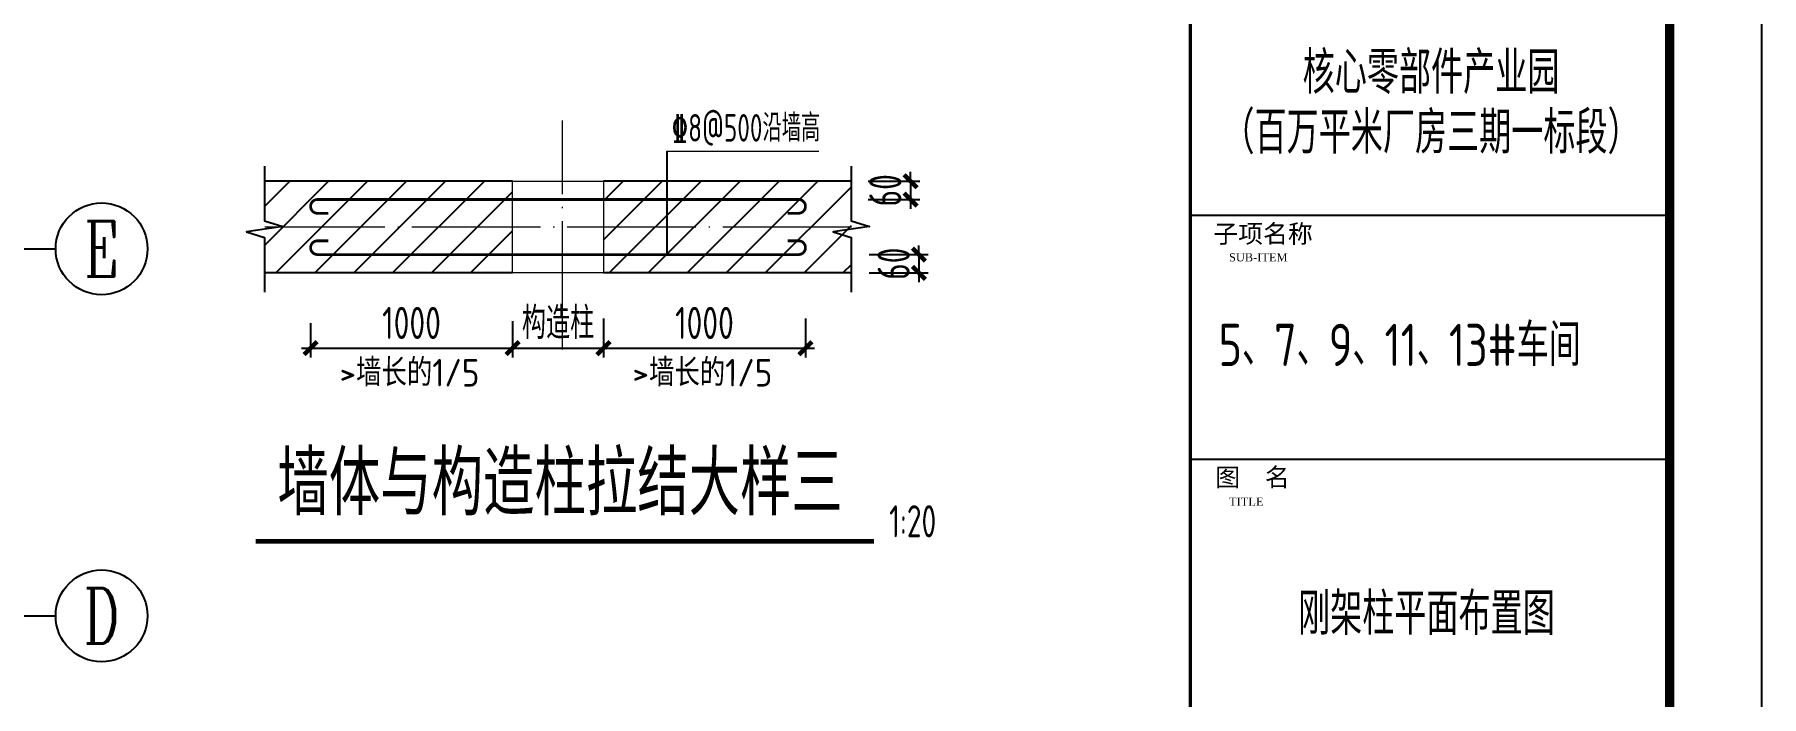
# Model space of a CAD drawing. Extents: x -2746917 to -971774, y -3334247 to -3250358.
# Drawn here: x -2124772 to -2105960, y -3302417 to -3295203 of the extents above; entities that cross this region are included whole.
import ezdxf
from ezdxf.enums import TextEntityAlignment as Align

# ---------------------------------------------------------------- set-up
doc = ezdxf.new("R2010")
doc.units = 0
doc.header["$LTSCALE"] = 1000
doc.header["$MEASUREMENT"] = 0
doc.header["$PDMODE"] = 35
doc.linetypes.add('DOTE', pattern=[2.42, 2, -0.2, 0.02, -0.2])
doc.layers.get('0').update_dxf_attribs({"linetype": 'CONTINUOUS'})
doc.layers.get('Defpoints').update_dxf_attribs({"linetype": 'CONTINUOUS'})
for name, color, linetype in [('AXIS', 253, 'DOTE'), ('COLU', 7, 'CONTINUOUS'), ('DIM', 3, 'CONTINUOUS'), ('HATCH', 254, 'CONTINUOUS'), ('NUM', 7, 'CONTINUOUS'), ('PUB_TEXT', 7, 'CONTINUOUS'), ('PUB_TITLE', 4, 'CONTINUOUS'), ('REIN', 1, 'CONTINUOUS'), ('TEXT', 7, 'CONTINUOUS'), ('THIN', 7, 'CONTINUOUS'), ('WIN', 3, 'CONTINUOUS')]:
    doc.layers.add(name, color=color, linetype=linetype)
doc.layers.add('yichutu', color=7, linetype='CONTINUOUS', true_color=0xffffff, plot=False)
doc.styles.add('GHF', font='times.ttf')
doc.styles.add('hztxt', font='tssdeng.shx', dxfattribs={"width": 0.8, "bigfont": 'tssdchn.shx'})
doc.styles.add('STYLE1', font='simhei.ttf', dxfattribs={"width": 0.8})
doc.styles.add('TSSD_Axis', font='Complex.shx', dxfattribs={"width": 0.7, "bigfont": 'hztxt.shx'})
doc.styles.add('TSSD_Dimension', font='tssdeng.shx', dxfattribs={"width": 0.75, "bigfont": 'Hztxt.shx'})
doc.styles.add('TSSD_Label', font='tssdeng.shx', dxfattribs={"width": 0.75, "bigfont": 'hztxt.shx'})
doc.styles.add('TSSD_Rein', font='Tssdeng.shx', dxfattribs={"width": 0.75, "bigfont": 'hztxt.shx'})
doc.dimstyles.new('TSSD_30_100', dxfattribs={"dimtxt": 350, "dimasz": 100, "dimexe": 100, "dimexo": 250, "dimgap": 100, "dimtad": 1, "dimdec": 0, "dimlfac": 0.3, "dimzin": 0, "dimdsep": 46, "dimtxsty": 'TSSD_Dimension', "dimblk": 'ARCHTICK', "dimcen": 0, "dimdle": 100, "dimclrt": 7, "dimadec": 0, "dimazin": 0, "dimtfac": 1, "dimtdec": 0, "dimtix": 1, "dimtmove": 2, "dimatfit": 3, "dimfxl": 1, "dimtolj": 1, "dimtzin": 0, "dimarcsym": 0})
doc.dimstyles.new('TSSD_50_100', dxfattribs={"dimtxt": 350, "dimasz": 100, "dimexe": 100, "dimexo": 250, "dimgap": 100, "dimtad": 1, "dimdec": 0, "dimlfac": 0.5, "dimzin": 0, "dimdsep": 46, "dimtxsty": 'TSSD_Dimension', "dimblk": 'ARCHTICK', "dimcen": 0, "dimdle": 100, "dimclrt": 7, "dimadec": 0, "dimazin": 0, "dimtfac": 1, "dimtdec": 0, "dimtix": 1, "dimtmove": 2, "dimatfit": 3, "dimfxl": 1, "dimtolj": 1, "dimtzin": 0, "dimarcsym": 0})

# ---------------------------------------------------------------- blocks, each defined once
blk = doc.blocks.new('ts_axno')
at = {"color": 0, "linetype": 'ByBlock', "lineweight": -2}
blk.add_circle((0, 0), 0.5, dxfattribs=at)
at = {"color": 0, "linetype": 'ByBlock', "lineweight": -2, "style": 'TSSD_Axis', "width": 0.7}
blk.add_attdef('A', text='', height=0.6, dxfattribs=at).set_placement((0, 0), align=Align.MIDDLE_CENTER)
blk = doc.blocks.new('_ArchTick')
at = {"color": 0, "const_width": 0.5}
blk.add_lwpolyline([(-0.71, -0.71), (0.71, 0.71)], dxfattribs=at)
blk = doc.blocks.new('*D2729')
at = {"layer": 'Defpoints', "color": 0}
for p in [(-2118574, -3298047), (-2116374, -3298047), (-2116374, -3298621)]:
    blk.add_point(p, dxfattribs=at)
at = {"layer": 'DIM', "color": 0, "lineweight": -2}
for p, q in [((-2118574, -3298297), (-2118574, -3298721)), ((-2116374, -3298297), (-2116374, -3298721)), ((-2118674, -3298621), (-2116274, -3298621))]:
    blk.add_line(p, q, dxfattribs=at)
at = {"layer": 'DIM', "color": 0, "lineweight": -2, "xscale": 100, "yscale": 100, "zscale": 100, "rotation": 180}
blk.add_blockref('_ArchTick', (-2118574, -3298621), dxfattribs=at)
at = {"layer": 'DIM', "color": 0, "lineweight": -2, "xscale": 100, "yscale": 100, "zscale": 100}
blk.add_blockref('_ArchTick', (-2116374, -3298621), dxfattribs=at)
at = {"layer": 'DIM', "color": 7, "lineweight": 5, "insert": (-2117474, -3298346), "char_height": 350, "attachment_point": 5, "style": 'TSSD_Dimension'}
blk.add_mtext('\\A1;1000', dxfattribs=at)
blk = doc.blocks.new('*D2730')
at = {"layer": 'Defpoints', "color": 0}
for p in [(-2121765, -3298099), (-2119565, -3298099), (-2119565, -3298621)]:
    blk.add_point(p, dxfattribs=at)
at = {"layer": 'DIM', "color": 0, "lineweight": -2}
for p, q in [((-2121765, -3298349), (-2121765, -3298721)), ((-2119565, -3298349), (-2119565, -3298721)), ((-2121865, -3298621), (-2119465, -3298621))]:
    blk.add_line(p, q, dxfattribs=at)
at = {"layer": 'DIM', "color": 0, "lineweight": -2, "xscale": 100, "yscale": 100, "zscale": 100, "rotation": 180}
blk.add_blockref('_ArchTick', (-2121765, -3298621), dxfattribs=at)
at = {"layer": 'DIM', "color": 0, "lineweight": -2, "xscale": 100, "yscale": 100, "zscale": 100}
blk.add_blockref('_ArchTick', (-2119565, -3298621), dxfattribs=at)
at = {"layer": 'DIM', "color": 7, "lineweight": 5, "insert": (-2120665, -3298346), "char_height": 350, "attachment_point": 5, "style": 'TSSD_Dimension'}
blk.add_mtext('\\A1;1000', dxfattribs=at)
blk = doc.blocks.new('*D2731')
at = {"layer": 'Defpoints', "color": 0}
for p in [(-2115941, -3296801), (-2115941, -3297001), (-2115229, -3297001)]:
    blk.add_point(p, dxfattribs=at)
at = {"layer": 'DIM', "color": 0, "lineweight": -2}
for p, q in [((-2115691, -3296801), (-2115129, -3296801)), ((-2115229, -3296801), (-2115229, -3296701)), ((-2115229, -3296801), (-2115229, -3297001)), ((-2115691, -3297001), (-2115129, -3297001)), ((-2115229, -3297001), (-2115229, -3297101))]:
    blk.add_line(p, q, dxfattribs=at)
at = {"layer": 'DIM', "color": 0, "lineweight": -2, "xscale": 100, "yscale": 100, "zscale": 100}
for p, rotation in [((-2115229, -3296801), 270), ((-2115229, -3297001), 90)]:
    blk.add_blockref('_ArchTick', p, dxfattribs=dict(at, rotation=rotation))
at = {"layer": 'DIM', "color": 7, "lineweight": 5, "insert": (-2115504, -3296901), "char_height": 350, "attachment_point": 5, "rotation": 90, "style": 'TSSD_Dimension'}
blk.add_mtext('\\A1;60', dxfattribs=at)
blk = doc.blocks.new('*D2732')
at = {"layer": 'Defpoints', "color": 0}
for p in [(-2115929, -3297601), (-2115929, -3297801), (-2115138, -3297801)]:
    blk.add_point(p, dxfattribs=at)
at = {"layer": 'DIM', "color": 0, "lineweight": -2}
for p, q in [((-2115138, -3297601), (-2115138, -3297501)), ((-2115679, -3297601), (-2115038, -3297601)), ((-2115138, -3297601), (-2115138, -3297801)), ((-2115679, -3297801), (-2115038, -3297801)), ((-2115138, -3297801), (-2115138, -3297901))]:
    blk.add_line(p, q, dxfattribs=at)
at = {"layer": 'DIM', "color": 0, "lineweight": -2, "xscale": 100, "yscale": 100, "zscale": 100}
for p, rotation in [((-2115138, -3297601), 270), ((-2115138, -3297801), 90)]:
    blk.add_blockref('_ArchTick', p, dxfattribs=dict(at, rotation=rotation))
at = {"layer": 'DIM', "color": 7, "lineweight": 5, "insert": (-2115413, -3297701), "char_height": 350, "attachment_point": 5, "rotation": 90, "style": 'TSSD_Dimension'}
blk.add_mtext('\\A1;60', dxfattribs=at)
blk = doc.blocks.new('*D2733')
at = {"layer": 'Defpoints', "color": 0}
for p in [(-2119565, -3298076), (-2118574, -3298047), (-2118574, -3298621)]:
    blk.add_point(p, dxfattribs=at)
at = {"layer": 'DIM', "color": 0, "lineweight": -2}
for p, q in [((-2119565, -3298326), (-2119565, -3298721)), ((-2118574, -3298297), (-2118574, -3298721)), ((-2119665, -3298621), (-2118474, -3298621))]:
    blk.add_line(p, q, dxfattribs=at)
at = {"layer": 'DIM', "color": 0, "lineweight": -2, "xscale": 100, "yscale": 100, "zscale": 100, "rotation": 180}
blk.add_blockref('_ArchTick', (-2119565, -3298621), dxfattribs=at)
at = {"layer": 'DIM', "color": 0, "lineweight": -2, "xscale": 100, "yscale": 100, "zscale": 100}
blk.add_blockref('_ArchTick', (-2118574, -3298621), dxfattribs=at)
at = {"layer": 'DIM', "color": 7, "lineweight": 5, "insert": (-2119069, -3298346), "char_height": 350, "attachment_point": 5, "style": 'TSSD_Dimension'}
blk.add_mtext('\\A1;构造柱', dxfattribs=at)
blk = doc.blocks.new('yct-743-420-74300-42000-100-2002.0')
at = {"layer": 'yichutu', "color": 7, "true_color": 0xffffff}
blk.add_lwpolyline([(0, 0), (0, 42000), (74300, 42000), (74300, 0)], close=True, dxfattribs=at)
blk = doc.blocks.new('A$C6B365CFD')
at = {"layer": 'PUB_TITLE', "color": 4}
for p, q in [((-2388, 1910), (2833, 1910)), ((-2388, -749), (2833, -749))]:
    blk.add_line(p, q, dxfattribs=at)
at = {"layer": 'PUB_TITLE'}
blk.add_lwpolyline([(-70467, -17093), (-70467, 24907), (3833, 24907), (3833, -17093)], close=True, dxfattribs=at)
at = {"layer": 'PUB_TITLE', "const_width": 100}
blk.add_lwpolyline([(2833, -16093), (2833, 23907), (-69753, 23907), (-69753, -16093), (2833, -16093)], dxfattribs=at)
at = {"layer": 'PUB_TITLE', "color": 4, "const_width": 35.1}
blk.add_lwpolyline([(-2388, 7229), (2833, 7229), (2833, -3999), (-2388, -3999)], close=True, dxfattribs=at)
at = {"layer": 'PUB_TEXT'}
for s, height, style, p in [('子项名称', 198.6, 'STYLE1', (-2138, 1607)), ('SUB-ITEM', 89.4, 'GHF', (-1967, 1405)), ('图  名', 198.6, 'STYLE1', (-2117, -1046)), ('TITLE', 89.4, 'GHF', (-1966, -1258))]:
    blk.add_text(s, height=height, dxfattribs=dict(at, style=style)).set_placement(p)
at = {"layer": 'WIN', "color": 6, "style": 'hztxt', "width": 0.8}
for s, p in [('核心零部件产业园', (234, 3233)), ('（百万平米厂房三期一标段）', (234, 2580))]:
    blk.add_text(s, height=460, dxfattribs=at).set_placement(p, align=Align.CENTER)
blk.add_text('5、7、9、11、13#车间', height=460, dxfattribs=at).set_placement((-2081, 265))

msp = doc.modelspace()

# ---------------------------------------------------------------- linework, layer by layer
at = {"layer": 'AXIS', "lineweight": 5, "ltscale": 0.7}
for p, q in [((-2119021.26, -3298635.84), (-2119021.26, -3296140.93)), ((-2115874.03, -3297300.9), (-2122264.7, -3297300.9))]:
    msp.add_line(p, q, dxfattribs=at)
at = {"layer": 'COLU', "linetype": 'ByBlock'}
msp.add_line((-2117884.21, -3296474.32), (-2117884.21, -3297600.9), dxfattribs=at)
at = {"layer": 'HATCH', "color": 0}
for p, q in [((-2122264.7, -3297073.06), (-2121992.54, -3296800.9)), ((-2122264.7, -3297497.33), (-2121568.27, -3296800.9)), ((-2122144.01, -3297800.9), (-2121144.01, -3296800.9)), ((-2121719.74, -3297800.9), (-2120719.74, -3296800.9)), ((-2121295.48, -3297800.9), (-2120295.48, -3296800.9)), ((-2120871.22, -3297800.9), (-2119871.22, -3296800.9)), ((-2118574.03, -3297439.97), (-2117934.97, -3296800.9)), ((-2118574.03, -3297015.7), (-2118359.23, -3296800.9)), ((-2118510.7, -3297800.9), (-2117510.7, -3296800.9)), ((-2118086.44, -3297800.9), (-2117086.44, -3296800.9)), ((-2117662.18, -3297800.9), (-2116662.18, -3296800.9)), ((-2117237.91, -3297800.9), (-2116237.91, -3296800.9)), ((-2120446.95, -3297800.9), (-2119564.7, -3296918.65)), ((-2116813.65, -3297800.9), (-2115874.03, -3296861.29)), ((-2120022.69, -3297800.9), (-2119564.7, -3297342.91)), ((-2116389.38, -3297800.9), (-2115874.03, -3297285.55)), ((-2115965.12, -3297800.9), (-2115874.03, -3297709.82))]:
    msp.add_line(p, q, dxfattribs=at)
at = {"layer": 'NUM', "ltscale": 1.5}
for p, q in [((-2127316.16, -3297538.58), (-2124541.16, -3297538.58)), ((-2127316.16, -3301538.58), (-2124541.16, -3301538.58))]:
    msp.add_line(p, q, dxfattribs=at)
at = {"layer": 'NUM', "const_width": 50}
msp.add_lwpolyline([(-2115626.46, -3300725.77), (-2122362.07, -3300725.77)], dxfattribs=at)
at = {"layer": 'REIN', "color": 1, "const_width": 30}
for points in [[(-2116569.03, -3297150.9), (-2116449.03, -3297150.9, 1), (-2116449.03, -3297000.9), (-2121689.7, -3297000.9, 1), (-2121689.7, -3297150.9), (-2121569.7, -3297150.9)], [(-2116569.03, -3297450.9), (-2116449.03, -3297450.9, -1), (-2116449.03, -3297600.9), (-2121689.7, -3297600.9, -1), (-2121689.7, -3297450.9), (-2121569.7, -3297450.9)]]:
    msp.add_lwpolyline(points, format="xyb", dxfattribs=at)
at = {"layer": 'TEXT', "lineweight": 5}
msp.add_line((-2117884.21, -3296474.32), (-2116227.86, -3296474.32), dxfattribs=at)
msp.add_lwpolyline([(-2119564.7, -3297800.9), (-2119564.7, -3296800.9), (-2118574.03, -3296800.9), (-2118574.03, -3297800.9)], close=True, dxfattribs=at)
at = {"layer": 'THIN', "color": 7}
for p, q in [((-2119564.7, -3296800.9), (-2122264.7, -3296800.9)), ((-2115874.03, -3296800.9), (-2118574.03, -3296800.9)), ((-2119564.7, -3297800.9), (-2122264.7, -3297800.9)), ((-2115874.03, -3297800.9), (-2118574.03, -3297800.9))]:
    msp.add_line(p, q, dxfattribs=at)
for points in [[(-2122266.94, -3296637.65), (-2122266.94, -3297233.8), (-2122066.95, -3297293.8), (-2122462.7, -3297353.16), (-2122266.94, -3297413.8), (-2122266.94, -3298009.94)], [(-2115874.86, -3296637.65), (-2115874.86, -3297233.8), (-2115674.86, -3297293.8), (-2116070.61, -3297353.16), (-2115874.86, -3297413.8), (-2115874.86, -3298009.94)]]:
    msp.add_lwpolyline(points, dxfattribs=at)

# ---------------------------------------------------------------- block references
at = {"ltscale": 1.5}
msp.add_blockref('A$C6B365CFD', (-2109793.08, -3299080.41), dxfattribs=at)
at = {"layer": 'NUM'}
ref = msp.add_blockref('ts_axno', (-2124041.16, -3297538.58), dxfattribs=dict(at, xscale=1000, yscale=1000, zscale=1000))
ref.add_attrib('C', 'E', dxfattribs={"height": 600, "style": 'TSSD_Axis', "width": 0.7}).set_placement((-2124041.16, -3297538.58), align=Align.MIDDLE_CENTER)
ref = msp.add_blockref('ts_axno', (-2124041.16, -3301538.58), dxfattribs=dict(at, xscale=1000, yscale=1000, zscale=1000))
ref.add_attrib('B', 'D', dxfattribs={"height": 600, "style": 'TSSD_Axis', "width": 0.7}).set_placement((-2124041.16, -3301538.58), align=Align.MIDDLE_CENTER)
at = {"layer": 'yichutu'}
msp.add_blockref('yct-743-420-74300-42000-100-2002.0', (-2180259.79, -3316173.05), dxfattribs=at)

# ---------------------------------------------------------------- texts
at = {"layer": 'TEXT', "lineweight": 5, "style": 'TSSD_Rein', "width": 0.7}
msp.add_text('%%1328@500沿墙高', height=300, dxfattribs=at).set_placement((-2117831.58, -3296369.82, -190.9))
at = {"layer": 'TEXT', "lineweight": 5, "style": 'TSSD_Rein', "width": 0.86861}
for p, p2 in [((-2121448.89, -3299034.79), (-2119925.48, -3299039.52)), ((-2118258.22, -3299034.79), (-2116734.82, -3299039.52))]:
    msp.add_text('>墙长的1/5', height=300, rotation=359.821917, dxfattribs=at).set_placement(p, p2, align=Align.FIT)
at = {"layer": 'TEXT', "lineweight": 5, "style": 'TSSD_Label', "width": 0.8}
msp.add_text('墙体与构造柱拉结大样三', height=700, dxfattribs=at).set_placement((-2119046.24, -3300443.38), align=Align.CENTER)
at = {"layer": 'TEXT', "color": 0, "linetype": 'ByBlock', "lineweight": 5, "style": 'TSSD_Rein', "width": 0.7}
msp.add_text('1:20', height=350, dxfattribs=at).set_placement((-2115462.1, -3300787.72), align=Align.BOTTOM_LEFT)
at = {"layer": 'WIN', "color": 3, "style": 'hztxt', "width": 0.8}
msp.add_text('刚架柱平面布置图', height=460, dxfattribs=at).set_placement((-2109609.1, -3301745.49), align=Align.CENTER)

# ---------------------------------------------------------------- dimensions: what is measured, and where the dimension line sits
at = {"layer": 'DIM', "lineweight": 5}
for base, p1, p2, picture, middle in [((-2115228.57, -3297000.9), (-2115940.9, -3296800.9), (-2115940.9, -3297000.9), '*D2731', (-2115503.57, -3296900.9)), ((-2115137.67, -3297800.9), (-2115928.84, -3297600.9), (-2115928.84, -3297800.9), '*D2732', (-2115412.67, -3297700.9))]:
    dim = msp.add_linear_dim(base=base, p1=p1, p2=p2, angle=90, text='60', dimstyle='TSSD_30_100', dxfattribs=at)
    dim.commit()
    dim.dimension.update_dxf_attribs({"geometry": picture, "text_midpoint": middle})
for base, p1, p2, text, dimstyle, picture, middle in [((-2119564.7, -3298621.17), (-2121764.7, -3298099.02), (-2119564.7, -3298099.02), '1000', 'TSSD_30_100', '*D2730', (-2120664.7, -3298346.17)), ((-2118574.03, -3298621.17), (-2119564.7, -3298076.32), (-2118574.03, -3298046.62), '构造柱', 'TSSD_50_100', '*D2733', (-2119069.36, -3298346.17)), ((-2116374.03, -3298621.17), (-2118574.03, -3298046.62), (-2116374.03, -3298046.62), '1000', 'TSSD_30_100', '*D2729', (-2117474.03, -3298346.17))]:
    dim = msp.add_linear_dim(base=base, p1=p1, p2=p2, text=text, dimstyle=dimstyle, dxfattribs=at)
    dim.commit()
    dim.dimension.update_dxf_attribs({"geometry": picture, "text_midpoint": middle})

doc.saveas('drawing.dxf')
